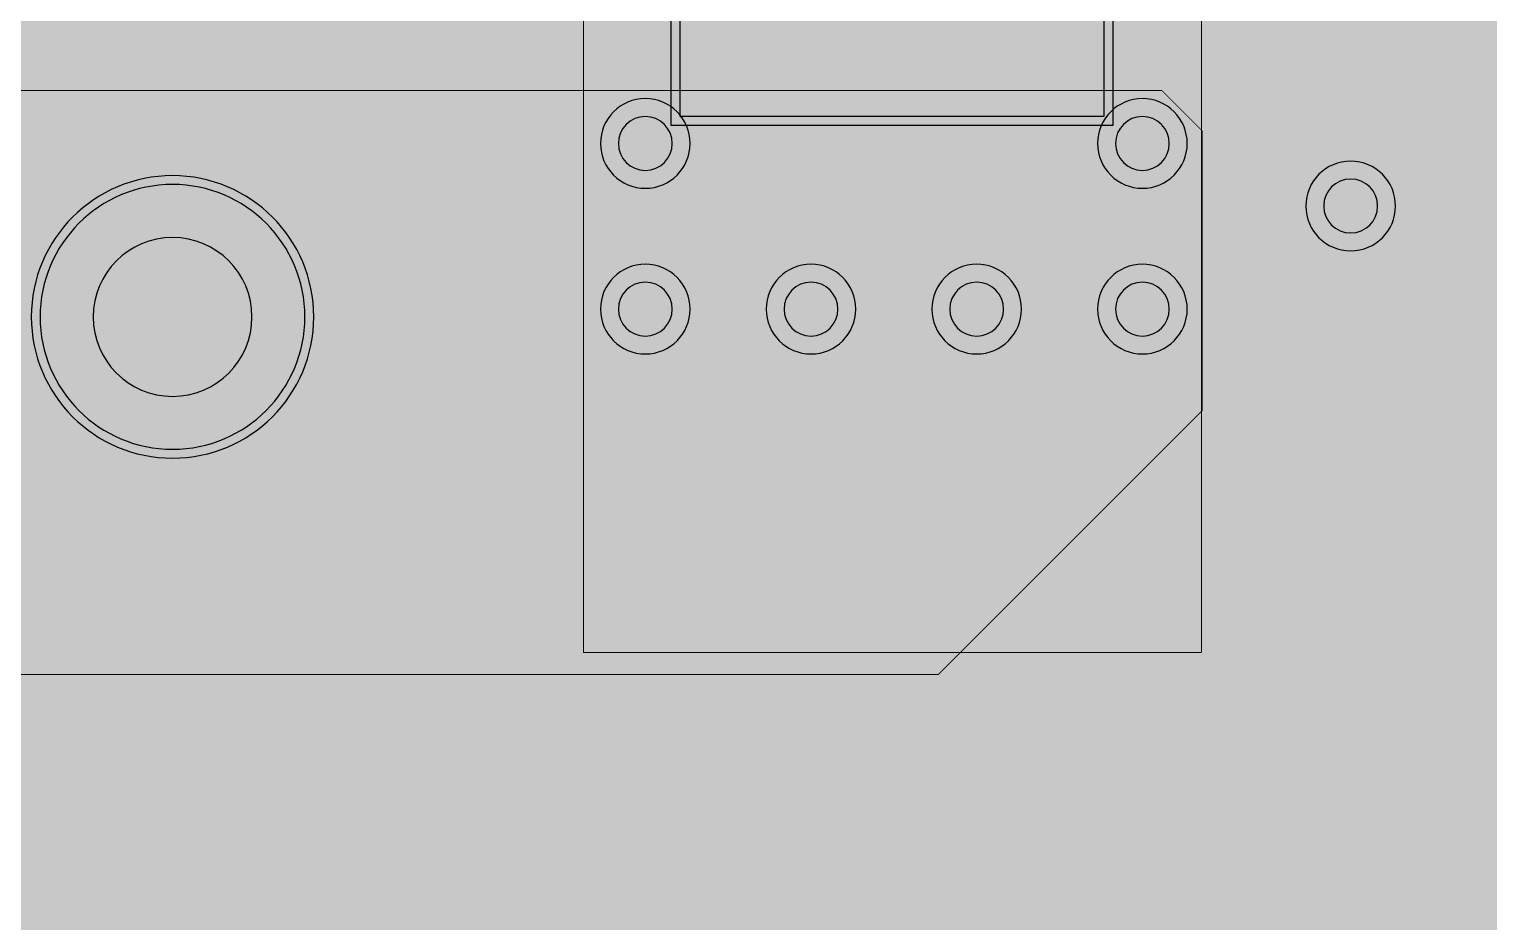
# Model space of a CAD drawing. Header units: millimetres. Extents: x -61 to 56, y -72 to 70.
# Drawn here: x -41.89 to -33.62, y -45.88 to -40.82 of the extents above; entities that cross this region are included whole.
import ezdxf

# ---------------------------------------------------------------- set-up
doc = ezdxf.new("R2010")
doc.units = ezdxf.units.MM
doc.header["$MEASUREMENT"] = 0
for name, color, linetype, true_color in [('02GND', 7, 'Continuous', 0x999966), ('03POWER', 7, 'Continuous', 0x008000), ('Bottom-Layer', 7, 'Continuous', 0x0000ff), ('Bottom-Paste-Mask-Layer', 7, 'Continuous', 0x800000), ('Bottom-Solder-Mask-Layer', 7, 'Continuous', 0xaa00ff), ('Hole-Layer', 7, 'Continuous', 0x222222), ('Multi-Layer', 7, 'Continuous', 0xc0c0c0), ('Top-Layer', 7, 'Continuous', 0xff0000), ('Top-Paste-Mask-Layer', 7, 'Continuous', 0x808080), ('Top-Silkscreen-Layer', 7, 'Continuous', 0xffcc00), ('Top-Solder-Mask-Layer', 7, 'Continuous', 0x800080)]:
    doc.layers.add(name, color=color, linetype=linetype, true_color=true_color)

msp = doc.modelspace()

# ---------------------------------------------------------------- hatches: boundary and pattern name
at = {"layer": '02GND'}
for points in [[(-49.642, 52.1533), (49.642, 52.1533), (49.642, -62.142), (-49.642, -62.142)], [(-38.0041, -41.9367), (-37.8298, -41.6972), (-37.7884, -41.4038), (-37.8896, -41.1253), (-38.1097, -40.927), (-38.3972, -40.8553), (-38.6846, -40.927), (-38.9048, -41.1253), (-39.006, -41.4038), (-38.9646, -41.6972), (-38.7903, -41.9367), (-38.9781, -42.2131), (-38.9929, -42.547), (-38.83, -42.8388), (-38.5382, -43.0016), (-38.2043, -42.9869), (-37.9279, -42.7991), (-37.7176, -42.9607), (-37.4587, -43.0181), (-37.1997, -42.9607), (-36.9894, -42.7991), (-36.7791, -42.9607), (-36.5202, -43.0181), (-36.2612, -42.9607), (-36.0509, -42.7991), (-35.7745, -42.9869), (-35.4407, -43.0016), (-35.1488, -42.8388), (-34.986, -42.547), (-35.0007, -42.2131), (-35.1886, -41.9367), (-35.0142, -41.6972), (-34.9728, -41.4038), (-35.0741, -41.1253), (-35.2942, -40.927), (-35.5817, -40.8553), (-35.8691, -40.927), (-36.0893, -41.1253), (-36.1905, -41.4038), (-36.1491, -41.6972), (-35.9747, -41.9367), (-36.0145, -41.9731), (-36.0509, -42.0129), (-36.2612, -41.8513), (-36.5202, -41.7938), (-36.7791, -41.8513), (-36.9894, -42.0129), (-37.1997, -41.8513), (-37.4587, -41.7938), (-37.7176, -41.8513), (-37.9279, -42.0129), (-37.9643, -41.9731)], [(-39.967, -42.45), (-40.0513, -42.026), (-40.2916, -41.6665), (-40.6511, -41.4263), (-41.0751, -41.3419), (-41.4992, -41.4263), (-41.8587, -41.6665), (-42.0989, -42.026), (-42.1833, -42.45), (-42.0989, -42.8741), (-41.8587, -43.2336), (-41.4992, -43.4738), (-41.0751, -43.5582), (-40.6511, -43.4738), (-40.2916, -43.2336), (-40.0513, -42.8741)]]:
    msp.add_hatch(color=256, dxfattribs=at).paths.add_polyline_path(points)
at = {"layer": '03POWER'}
for points in [[(48.499, -56.0416), (48.5811, -56.3479), (48.8055, -56.572), (49.112, -56.6537), (49.4182, -56.5711), (49.642, -56.3464), (49.642, -62.142), (44.1922, -62.142), (44.3927, -61.9566), (44.4927, -61.7025), (44.4722, -61.4302), (45.1891, -61.7036), (45.9498, -61.8043), (46.7131, -61.7268), (47.438, -61.4754), (48.0854, -61.0636), (48.6204, -60.5136), (49.0141, -59.855), (49.2453, -59.1234), (49.3016, -58.3582), (49.1799, -57.6006), (48.8867, -56.8916), (48.438, -56.2692), (47.8578, -55.7672), (47.1774, -55.4124), (46.4336, -55.2241), (45.6664, -55.2125), (44.9172, -55.378), (44.2264, -55.7119), (43.6312, -56.1961), (43.1637, -56.8045), (42.8491, -57.5043), (42.7044, -58.2579), (42.7374, -59.0244), (42.9463, -59.7627), (43.3198, -60.433), (43.8378, -60.999), (-43.3618, -60.999), (-43.6207, -61.0564), (-43.831, -61.218), (-43.9533, -61.4534), (-43.9644, -61.7184), (-43.8625, -61.9632), (-43.6666, -62.142), (-49.642, -62.142), (-49.642, -56.5819), (-49.4335, -56.7975), (-49.1476, -56.8882), (-48.8529, -56.8322), (-49.1622, -57.5412), (-49.2982, -58.3027), (-49.2534, -59.075), (-49.0303, -59.8157), (-48.6412, -60.4842), (-48.1072, -61.0439), (-47.4578, -61.4642), (-46.7284, -61.722), (-45.9591, -61.8032), (-45.1921, -61.7032), (-44.4692, -61.4277), (-43.8302, -60.9917), (-43.3101, -60.4191), (-42.9374, -59.7413), (-42.7325, -58.9953), (-42.7065, -58.2222), (-42.8611, -57.4642), (-43.1876, -56.763), (-43.6682, -56.1568), (-44.2766, -55.679), (-44.9793, -55.3557), (-45.738, -55.2047), (-46.511, -55.2341), (-47.256, -55.4425), (-47.9321, -55.8184), (-48.5023, -56.3411), (-48.4998, -56.3091), (-48.499, -56.2771), (-48.499, 51.315), (-19.4026, 51.315), (-19.6295, 51.1437), (-19.7546, 50.8885), (-19.7509, 50.6043), (-19.6192, 50.3524), (-19.388, 50.1871), (-19.6578, 49.9772), (-19.7729, 49.6553), (-19.6975, 49.3219), (-19.4552, 49.0809), (-19.6839, 48.8583), (-19.7695, 48.5508), (-19.6886, 48.242), (-19.4633, 48.0159), (-19.1548, 47.934), (-18.847, 48.0185), (-18.6236, 48.2465), (-18.5453, 48.5559), (-18.6335, 48.8627), (-18.8641, 49.0834), (-18.625, 49.3243), (-18.5509, 49.6555), (-18.6646, 49.9752), (-18.9312, 50.1853), (-18.6981, 50.3494), (-18.5646, 50.6015), (-18.5597, 50.8866), (-18.6846, 51.143), (-18.9121, 51.315), (48.4255, 51.315), (48.499, 51.2415)], [(-36.9894, -42.7991), (-36.7791, -42.9607), (-36.5202, -43.0181), (-36.2612, -42.9607), (-36.0509, -42.7991), (-35.7745, -42.9869), (-35.4407, -43.0016), (-35.1488, -42.8388), (-34.986, -42.547), (-35.0007, -42.2131), (-35.1886, -41.9367), (-35.0142, -41.6972), (-34.9728, -41.4038), (-35.0741, -41.1253), (-35.2942, -40.927), (-35.5817, -40.8553), (-35.8691, -40.927), (-36.0893, -41.1253), (-36.1905, -41.4038), (-36.1491, -41.6972), (-35.9747, -41.9367), (-36.0145, -41.9731), (-36.0509, -42.0129), (-36.2612, -41.8513), (-36.5202, -41.7938), (-36.7791, -41.8513), (-36.9894, -42.0129), (-37.1997, -41.8513), (-37.4587, -41.7938), (-37.7176, -41.8513), (-37.9279, -42.0129), (-37.9643, -41.9731), (-38.0041, -41.9367), (-37.8298, -41.6972), (-37.7884, -41.4038), (-37.8896, -41.1253), (-38.1097, -40.927), (-38.3972, -40.8553), (-38.6846, -40.927), (-38.9048, -41.1253), (-39.006, -41.4038), (-38.9646, -41.6972), (-38.7903, -41.9367), (-38.9781, -42.2131), (-38.9929, -42.547), (-38.83, -42.8388), (-38.5382, -43.0016), (-38.2043, -42.9869), (-37.9279, -42.7991), (-37.7176, -42.9607), (-37.4587, -43.0181), (-37.1997, -42.9607)], [(-35.0141, -41.8219), (-34.9321, -42.128), (-34.708, -42.3521), (-34.4019, -42.4341), (-34.0959, -42.3521), (-33.8718, -42.128), (-33.7898, -41.8219), (-33.8718, -41.5159), (-34.0959, -41.2918), (-34.4019, -41.2098), (-34.708, -41.2918), (-34.9321, -41.5159)], [(-39.967, -42.45), (-40.0513, -42.026), (-40.2916, -41.6665), (-40.6511, -41.4263), (-41.0751, -41.3419), (-41.4992, -41.4263), (-41.8587, -41.6665), (-42.0989, -42.026), (-42.1833, -42.45), (-42.0989, -42.8741), (-41.8587, -43.2336), (-41.4992, -43.4738), (-41.0751, -43.5582), (-40.6511, -43.4738), (-40.2916, -43.2336), (-40.0513, -42.8741)]]:
    msp.add_hatch(color=256, dxfattribs=at).paths.add_polyline_path(points)
at = {"layer": 'Bottom-Layer'}
for points in [[(-49.642, -62.142), (-49.642, 52.1533), (49.642, 52.1533), (49.642, -62.142)], [(-41.98, -38.7919), (-42.3738, -38.7919), (-42.6287, -38.7017), (-42.8991, -38.7067), (-43.1504, -38.8063), (-43.3032, -38.8967), (-43.3937, -39.0495), (-43.479, -39.2418), (-43.5082, -39.4501), (-43.5082, -40.8094), (-45.4677, -40.8094), (-45.6048, -40.8367), (-45.721, -40.9143), (-47.6625, -42.8559), (-47.7402, -42.9721), (-47.7674, -43.1091), (-47.7674, -44.3235), (-47.7402, -44.4606), (-47.6625, -44.5768), (-47.5106, -44.7287), (-47.3944, -44.8063), (-47.2574, -44.8336), (-36.7378, -44.8336), (-36.6007, -44.8063), (-36.4846, -44.7287), (-34.9899, -43.234), (-34.9123, -43.1179), (-34.885, -42.9808), (-34.885, -41.3962), (-34.9123, -41.2591), (-34.9899, -41.1429), (-35.0919, -41.0409), (-35.0919, -40.8132), (-34.8251, -40.8132), (-34.646, -40.7652), (-34.5149, -40.6342), (-34.4669, -40.4551), (-34.4669, -39.0451), (-34.5081, -38.8784), (-34.622, -38.7501), (-34.5081, -38.6217), (-34.4669, -38.4551), (-34.4669, -37.0451), (-34.5149, -36.866), (-34.646, -36.7349), (-34.8251, -36.6869), (-36.1751, -36.6869), (-36.3541, -36.7349), (-36.4852, -36.866), (-36.5332, -37.0451), (-36.5332, -37.3403), (-36.9568, -37.3403), (-36.9568, -37.2841), (-37.0048, -37.105), (-37.1359, -36.974), (-37.315, -36.926), (-38.387, -36.926), (-38.5661, -36.974), (-38.6971, -37.105), (-38.7451, -37.2841), (-38.7451, -37.8161), (-38.745, -37.8266), (-38.7445, -37.837), (-39.255, -37.3265), (-39.255, -37.2841), (-39.303, -37.105), (-39.4341, -36.974), (-39.6132, -36.926), (-40.6852, -36.926), (-40.8643, -36.974), (-40.9953, -37.105), (-41.0433, -37.2841), (-41.0433, -37.8161), (-41.0261, -37.9259), (-40.976, -38.0251), (-40.9813, -38.0326), (-40.9864, -38.0403), (-41.4097, -38.0403), (-41.6219, -37.8281), (-41.6219, -37.2501), (-41.6698, -37.071), (-41.8009, -36.94), (-41.98, -36.892), (-43.05, -36.892), (-43.2291, -36.94), (-43.3602, -37.071), (-43.4082, -37.2501), (-43.4082, -37.8501), (-43.3602, -38.0292), (-43.2291, -38.1603), (-43.05, -38.2083), (-42.5421, -38.2083), (-41.9577, -38.7926), (-41.9689, -38.7921)], [(-47.4093, -43.1091), (-45.4677, -41.1676), (-35.4717, -41.1676), (-35.2431, -41.3962), (-35.2431, -42.9808), (-36.7378, -44.4755), (-47.2574, -44.4755), (-47.4093, -44.3235)], [(-41.8251, -42.45, 1), (-40.3251, -42.45, 1)]]:
    msp.add_hatch(color=256, dxfattribs=at).paths.add_polyline_path(points)
at = {"layer": 'Bottom-Paste-Mask-Layer'}
msp.add_hatch(color=256, dxfattribs=at).paths.add_polyline_path([(-41.8251, -42.45, 1), (-40.3251, -42.45, 1)])
at = {"layer": 'Bottom-Solder-Mask-Layer'}
msp.add_hatch(color=256, dxfattribs=at).paths.add_polyline_path([(-41.8751, -42.45, 1), (-40.2751, -42.45, 1)])
at = {"layer": 'Hole-Layer'}
msp.add_hatch(color=256, dxfattribs=at).paths.add_polyline_path([(-41.525, -42.4501, 1), (-40.625, -42.4501, 1)])
at = {"layer": 'Multi-Layer'}
msp.add_hatch(color=256, dxfattribs=at).paths.add_polyline_path([(-41.8251, -42.45, 1), (-40.3251, -42.45, 1)])
msp.add_hatch(color=256, dxfattribs=at).paths.add_polyline_path([(-41.8251, -42.45, 1), (-40.3251, -42.45, 1)])
msp.add_hatch(color=256, dxfattribs=at).paths.add_polyline_path([(-41.8251, -42.45, 1), (-40.3251, -42.45, 1)])
at = {"layer": 'Top-Layer'}
for points in [[(-49.642, -62.142), (-49.642, 52.1533), (49.642, 52.1533), (49.642, -62.142)], [(-44.9433, -39.6141), (-44.8953, -39.7931), (-44.7642, -39.9242), (-44.5852, -39.9722), (-43.1002, -39.9722), (-42.9211, -39.9242), (-42.79, -39.7931), (-42.742, -39.6141), (-42.742, -39.3092), (-40.6758, -37.243), (-39.7082, -38.2106), (-39.7082, -39.0587), (-39.8024, -39.2907), (-39.7958, -39.541), (-39.6895, -39.7677), (-39.5014, -39.9329), (-39.2629, -40.009), (-39.0138, -39.9832), (-39.0815, -40.0942), (-39.105, -40.222), (-39.105, -44.3507), (-39.0571, -44.5297), (-38.926, -44.6608), (-38.7469, -44.7088), (-35.2488, -44.7088), (-35.1118, -44.6816), (-34.9957, -44.6041), (-34.9938, -44.6022), (-34.9161, -44.4859), (-34.8888, -44.3488), (-34.8888, -40.2776), (-34.916, -40.1405), (-34.9936, -40.0244), (-35.437, -39.581), (-35.4395, -39.5785), (-35.4419, -39.5762), (-35.4419, -39.2672), (-35.4899, -39.0882), (-35.621, -38.9571), (-35.8001, -38.9091), (-38.2001, -38.9091), (-38.3791, -38.9571), (-38.5102, -39.0882), (-38.5582, -39.2672), (-38.5582, -39.5365), (-38.5864, -39.5574), (-38.6124, -39.581), (-38.6166, -39.5852), (-38.5941, -39.3133), (-38.6919, -39.0587), (-38.6919, -38.0001), (-38.7306, -37.8056), (-38.8408, -37.6408), (-39.9572, -36.5243), (-38.4165, -34.9836), (-38.1763, -34.6241), (-38.0919, -34.2001), (-38.1763, -33.776), (-38.4165, -33.4165), (-38.776, -33.1763), (-39.2001, -33.0919), (-39.6241, -33.1763), (-39.9837, -33.4165), (-41.9837, -35.4165), (-43.7669, -37.1997), (-44.3733, -36.5933), (-44.6517, -36.4073), (-44.9801, -36.3419), (-46.0001, -36.3419), (-46.3724, -36.4269), (-46.671, -36.665), (-46.8367, -37.0091), (-46.8367, -37.391), (-46.671, -37.7351), (-46.3724, -37.9732), (-46.0001, -38.0582), (-45.3355, -38.0582), (-44.9433, -38.4504)], [(-35.8001, -41.3147), (-38.2001, -41.3147), (-38.2001, -39.2672), (-35.8001, -39.2672)], [(-38.7469, -44.3507), (-38.7469, -40.222), (-38.3591, -39.8342), (-35.6903, -39.8342), (-35.2469, -40.2776), (-35.2469, -44.3488), (-35.2488, -44.3507)], [(-39.967, -42.45), (-40.0513, -42.026), (-40.2916, -41.6665), (-40.6511, -41.4263), (-41.0751, -41.3419), (-41.4992, -41.4263), (-41.8587, -41.6665), (-42.0989, -42.026), (-42.1833, -42.45), (-42.0989, -42.8741), (-41.8587, -43.2336), (-41.4992, -43.4738), (-41.0751, -43.5582), (-40.6511, -43.4738), (-40.2916, -43.2336), (-40.0513, -42.8741)], [(-41.8251, -42.45, 1), (-40.3251, -42.45, 1)]]:
    msp.add_hatch(color=256, dxfattribs=at).paths.add_polyline_path(points)
at = {"layer": 'Top-Paste-Mask-Layer'}
for points in [[(-35.8001, -41.3147), (-38.2001, -41.3147), (-38.2001, -39.2672), (-35.8001, -39.2672)], [(-41.8251, -42.45, 1), (-40.3251, -42.45, 1)]]:
    msp.add_hatch(color=256, dxfattribs=at).paths.add_polyline_path(points)
at = {"layer": 'Top-Solder-Mask-Layer'}
for points in [[(-35.7493, -41.3655), (-38.2509, -41.3655), (-38.2509, -39.2164), (-35.7493, -39.2164)], [(-41.8751, -42.45, 1), (-40.2751, -42.45, 1)]]:
    msp.add_hatch(color=256, dxfattribs=at).paths.add_polyline_path(points)

# ---------------------------------------------------------------- linework, layer by layer
at = {"layer": '02GND', "const_width": 0.0508}
for points in [[(-38.0041, -41.9367), (-37.8298, -41.6972), (-37.7884, -41.4038), (-37.8896, -41.1253), (-38.1097, -40.927), (-38.3972, -40.8553), (-38.6846, -40.927), (-38.9048, -41.1253), (-39.006, -41.4038), (-38.9646, -41.6972), (-38.7903, -41.9367), (-38.9781, -42.2131), (-38.9929, -42.547), (-38.83, -42.8388), (-38.5382, -43.0016), (-38.2043, -42.9869), (-37.9279, -42.7991), (-37.7176, -42.9607), (-37.4587, -43.0181), (-37.1997, -42.9607), (-36.9894, -42.7991), (-36.7791, -42.9607), (-36.5202, -43.0181), (-36.2612, -42.9607), (-36.0509, -42.7991), (-35.7745, -42.9869), (-35.4407, -43.0016), (-35.1488, -42.8388), (-34.986, -42.547), (-35.0007, -42.2131), (-35.1886, -41.9367), (-35.0142, -41.6972), (-34.9728, -41.4038), (-35.0741, -41.1253), (-35.2942, -40.927), (-35.5817, -40.8553), (-35.8691, -40.927), (-36.0893, -41.1253), (-36.1905, -41.4038), (-36.1491, -41.6972), (-35.9747, -41.9367), (-36.0145, -41.9731), (-36.0509, -42.0129), (-36.2612, -41.8513), (-36.5202, -41.7938), (-36.7791, -41.8513), (-36.9894, -42.0129), (-37.1997, -41.8513), (-37.4587, -41.7938), (-37.7176, -41.8513), (-37.9279, -42.0129), (-37.9643, -41.9731)], [(-39.967, -42.45), (-40.0513, -42.026), (-40.2916, -41.6665), (-40.6511, -41.4263), (-41.0751, -41.3419), (-41.4992, -41.4263), (-41.8587, -41.6665), (-42.0989, -42.026), (-42.1833, -42.45), (-42.0989, -42.8741), (-41.8587, -43.2336), (-41.4992, -43.4738), (-41.0751, -43.5582), (-40.6511, -43.4738), (-40.2916, -43.2336), (-40.0513, -42.8741)]]:
    msp.add_lwpolyline(points, close=True, dxfattribs=at)
at = {"layer": '03POWER', "const_width": 0.0508}
for points in [[(-36.9894, -42.7991), (-36.7791, -42.9607), (-36.5202, -43.0181), (-36.2612, -42.9607), (-36.0509, -42.7991), (-35.7745, -42.9869), (-35.4407, -43.0016), (-35.1488, -42.8388), (-34.986, -42.547), (-35.0007, -42.2131), (-35.1886, -41.9367), (-35.0142, -41.6972), (-34.9728, -41.4038), (-35.0741, -41.1253), (-35.2942, -40.927), (-35.5817, -40.8553), (-35.8691, -40.927), (-36.0893, -41.1253), (-36.1905, -41.4038), (-36.1491, -41.6972), (-35.9747, -41.9367), (-36.0145, -41.9731), (-36.0509, -42.0129), (-36.2612, -41.8513), (-36.5202, -41.7938), (-36.7791, -41.8513), (-36.9894, -42.0129), (-37.1997, -41.8513), (-37.4587, -41.7938), (-37.7176, -41.8513), (-37.9279, -42.0129), (-37.9643, -41.9731), (-38.0041, -41.9367), (-37.8298, -41.6972), (-37.7884, -41.4038), (-37.8896, -41.1253), (-38.1097, -40.927), (-38.3972, -40.8553), (-38.6846, -40.927), (-38.9048, -41.1253), (-39.006, -41.4038), (-38.9646, -41.6972), (-38.7903, -41.9367), (-38.9781, -42.2131), (-38.9929, -42.547), (-38.83, -42.8388), (-38.5382, -43.0016), (-38.2043, -42.9869), (-37.9279, -42.7991), (-37.7176, -42.9607), (-37.4587, -43.0181), (-37.1997, -42.9607)], [(-35.0141, -41.8219), (-34.9321, -42.128), (-34.708, -42.3521), (-34.4019, -42.4341), (-34.0959, -42.3521), (-33.8718, -42.128), (-33.7898, -41.8219), (-33.8718, -41.5159), (-34.0959, -41.2918), (-34.4019, -41.2098), (-34.708, -41.2918), (-34.9321, -41.5159)], [(-39.967, -42.45), (-40.0513, -42.026), (-40.2916, -41.6665), (-40.6511, -41.4263), (-41.0751, -41.3419), (-41.4992, -41.4263), (-41.8587, -41.6665), (-42.0989, -42.026), (-42.1833, -42.45), (-42.0989, -42.8741), (-41.8587, -43.2336), (-41.4992, -43.4738), (-41.0751, -43.5582), (-40.6511, -43.4738), (-40.2916, -43.2336), (-40.0513, -42.8741)]]:
    msp.add_lwpolyline(points, close=True, dxfattribs=at)
at = {"layer": 'Bottom-Layer'}
for points, const_width in [([(-35.6001, -39.9001), (-35.6001, -41.5001)], 0.3), ([(-38.4001, -40.0001), (-38.4001, -41.5001)], 0.3), ([(-38.9082, -40.0001), (-38.9082, -40.8094), (-41.9919, -40.8094)], 0.0508), ([(-36.446, -40.6893), (-36.2269, -40.8094), (-37.8919, -40.8094), (-37.8919, -40.2106)], 0.0508), ([(-47.2574, -44.8336), (-36.7378, -44.8336), (-36.6007, -44.8063), (-36.4846, -44.7287), (-34.9899, -43.234), (-34.9123, -43.1179), (-34.885, -42.9808), (-34.885, -41.3962), (-34.9123, -41.2591), (-34.9899, -41.1429), (-35.0919, -41.0409), (-35.0919, -40.8132), (-34.8251, -40.8132), (-34.646, -40.7652)], 0.0508)]:
    msp.add_lwpolyline(points, dxfattribs=dict(at, const_width=const_width))
at = {"layer": 'Bottom-Layer', "const_width": 0.00508}
msp.add_lwpolyline([(-47.4093, -43.1091), (-45.4677, -41.1676), (-35.4717, -41.1676), (-35.2431, -41.3962), (-35.2431, -42.9808), (-36.7378, -44.4755), (-47.2574, -44.4755), (-47.4093, -44.3235)], close=True, dxfattribs=at)
at = {"layer": 'Bottom-Layer'}
msp.add_lwpolyline([(-41.8251, -42.45, 1), (-40.3251, -42.45, 1)], format="xyb", close=True, dxfattribs=at)
at = {"layer": 'Bottom-Paste-Mask-Layer'}
msp.add_lwpolyline([(-41.8251, -42.45, 1), (-40.3251, -42.45, 1)], format="xyb", close=True, dxfattribs=at)
at = {"layer": 'Bottom-Solder-Mask-Layer'}
msp.add_lwpolyline([(-41.8751, -42.45, 1), (-40.2751, -42.45), (-40.2751, -42.45, 1), (-41.8751, -42.45)], format="xyb", dxfattribs=at)
at = {"layer": 'Hole-Layer'}
for points in [[(-38.5497, -41.4675, 1), (-38.2447, -41.4675, 1)], [(-35.7342, -41.4675, 1), (-35.4292, -41.4675, 1)], [(-34.5544, -41.8219, 1), (-34.2494, -41.8219, 1)], [(-41.525, -42.4501, 1), (-40.625, -42.4501, 1)], [(-38.5497, -42.406, 1), (-38.2447, -42.406, 1)], [(-37.6112, -42.406, 1), (-37.3062, -42.406, 1)], [(-36.6727, -42.406, 1), (-36.3677, -42.406, 1)], [(-35.7342, -42.406, 1), (-35.4292, -42.406, 1)]]:
    msp.add_lwpolyline(points, format="xyb", close=True, dxfattribs=at)
at = {"layer": 'Multi-Layer'}
for points in [[(-38.6512, -41.4675, 1), (-38.1432, -41.4675, 1)], [(-35.8357, -41.4675, 1), (-35.3277, -41.4675, 1)], [(-34.6559, -41.8219, 1), (-34.1479, -41.8219, 1)], [(-41.8251, -42.45, 1), (-40.3251, -42.45, 1)], [(-41.8251, -42.45, 1), (-40.3251, -42.45, 1)], [(-41.8251, -42.45, 1), (-40.3251, -42.45, 1)], [(-38.6512, -42.406, 1), (-38.1432, -42.406, 1)], [(-37.7127, -42.406, 1), (-37.2047, -42.406, 1)], [(-36.7742, -42.406, 1), (-36.2662, -42.406, 1)], [(-35.8357, -42.406, 1), (-35.3277, -42.406, 1)]]:
    msp.add_lwpolyline(points, format="xyb", close=True, dxfattribs=at)
at = {"layer": 'Top-Layer'}
msp.add_lwpolyline([(-35.8001, -41.3147), (-38.2001, -41.3147), (-38.2001, -39.2672), (-35.8001, -39.2672)], close=True, dxfattribs=at)
for points, const_width in [([(-38.7469, -44.3507), (-38.7469, -40.222), (-38.3591, -39.8342), (-35.6903, -39.8342), (-35.2469, -40.2776), (-35.2469, -44.3488), (-35.2488, -44.3507)], 0.00508), ([(-39.967, -42.45), (-40.0513, -42.026), (-40.2916, -41.6665), (-40.6511, -41.4263), (-41.0751, -41.3419), (-41.4992, -41.4263), (-41.8587, -41.6665), (-42.0989, -42.026), (-42.1833, -42.45), (-42.0989, -42.8741), (-41.8587, -43.2336), (-41.4992, -43.4738), (-41.0751, -43.5582), (-40.6511, -43.4738), (-40.2916, -43.2336), (-40.0513, -42.8741)], 0.0508)]:
    msp.add_lwpolyline(points, close=True, dxfattribs=dict(at, const_width=const_width))
at = {"layer": 'Top-Layer', "const_width": 0.0508}
msp.add_lwpolyline([(-39.105, -40.222), (-39.105, -44.3507), (-39.0571, -44.5297), (-38.926, -44.6608), (-38.7469, -44.7088), (-35.2488, -44.7088), (-35.1118, -44.6816), (-34.9957, -44.6041), (-34.9938, -44.6022), (-34.9161, -44.4859), (-34.8888, -44.3488), (-34.8888, -40.2776)], dxfattribs=at)
at = {"layer": 'Top-Layer'}
msp.add_lwpolyline([(-41.8251, -42.45, 1), (-40.3251, -42.45, 1)], format="xyb", close=True, dxfattribs=at)
at = {"layer": 'Top-Paste-Mask-Layer'}
msp.add_lwpolyline([(-35.8001, -41.3147), (-38.2001, -41.3147), (-38.2001, -39.2672), (-35.8001, -39.2672)], close=True, dxfattribs=at)
msp.add_lwpolyline([(-41.8251, -42.45, 1), (-40.3251, -42.45, 1)], format="xyb", close=True, dxfattribs=at)
at = {"layer": 'Top-Silkscreen-Layer', "const_width": 0.254}
for points in [[(-41.9466, -42.0001), (-46.4, -42.0001)], [(-41.9466, -42.0001), (-46.4, -42.0001)], [(-25.6, -42.0001), (-40.2035, -42.0001)], [(-25.6, -42.0001), (-40.2035, -42.0001)], [(-46.4, -45.0001), (-31.7966, -45.0001)], [(-46.4, -45.0001), (-31.7966, -45.0001)]]:
    msp.add_lwpolyline(points, dxfattribs=at)
at = {"layer": 'Top-Solder-Mask-Layer'}
msp.add_lwpolyline([(-35.7493, -41.3655), (-38.2509, -41.3655), (-38.2509, -39.2164), (-35.7493, -39.2164)], close=True, dxfattribs=at)
msp.add_lwpolyline([(-41.8751, -42.45, 1), (-40.2751, -42.45), (-40.2751, -42.45, 1), (-41.8751, -42.45)], format="xyb", dxfattribs=at)

doc.saveas('drawing.dxf')
